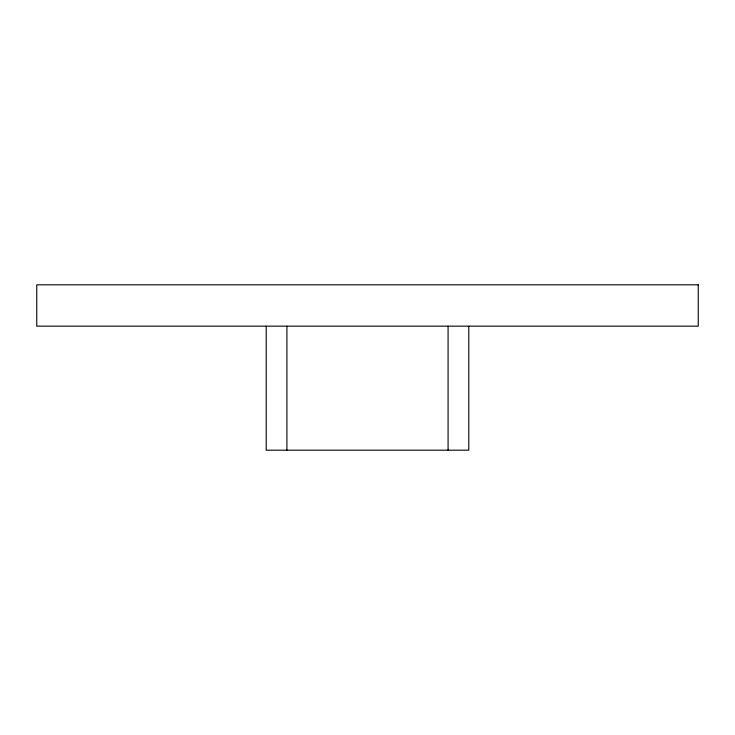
<?xml version="1.0" encoding="UTF-8"?>
<svg xmlns="http://www.w3.org/2000/svg" width="735" height="735" viewBox="0 0 735 735"><rect width="100%" height="100%" fill="white"/><g stroke="black" fill="none" stroke-linecap="round" stroke-linejoin="round"><path stroke-width="1.1" d="M468.792 326.156L468.792 450.188L266.208 450.188L266.208 326.156M448.084 326.156L448.084 450.188M286.916 326.156L286.916 450.188M698.25 284.812L36.75 284.812L36.75 326.156L698.25 326.156L698.25 284.812"/></g></svg>
